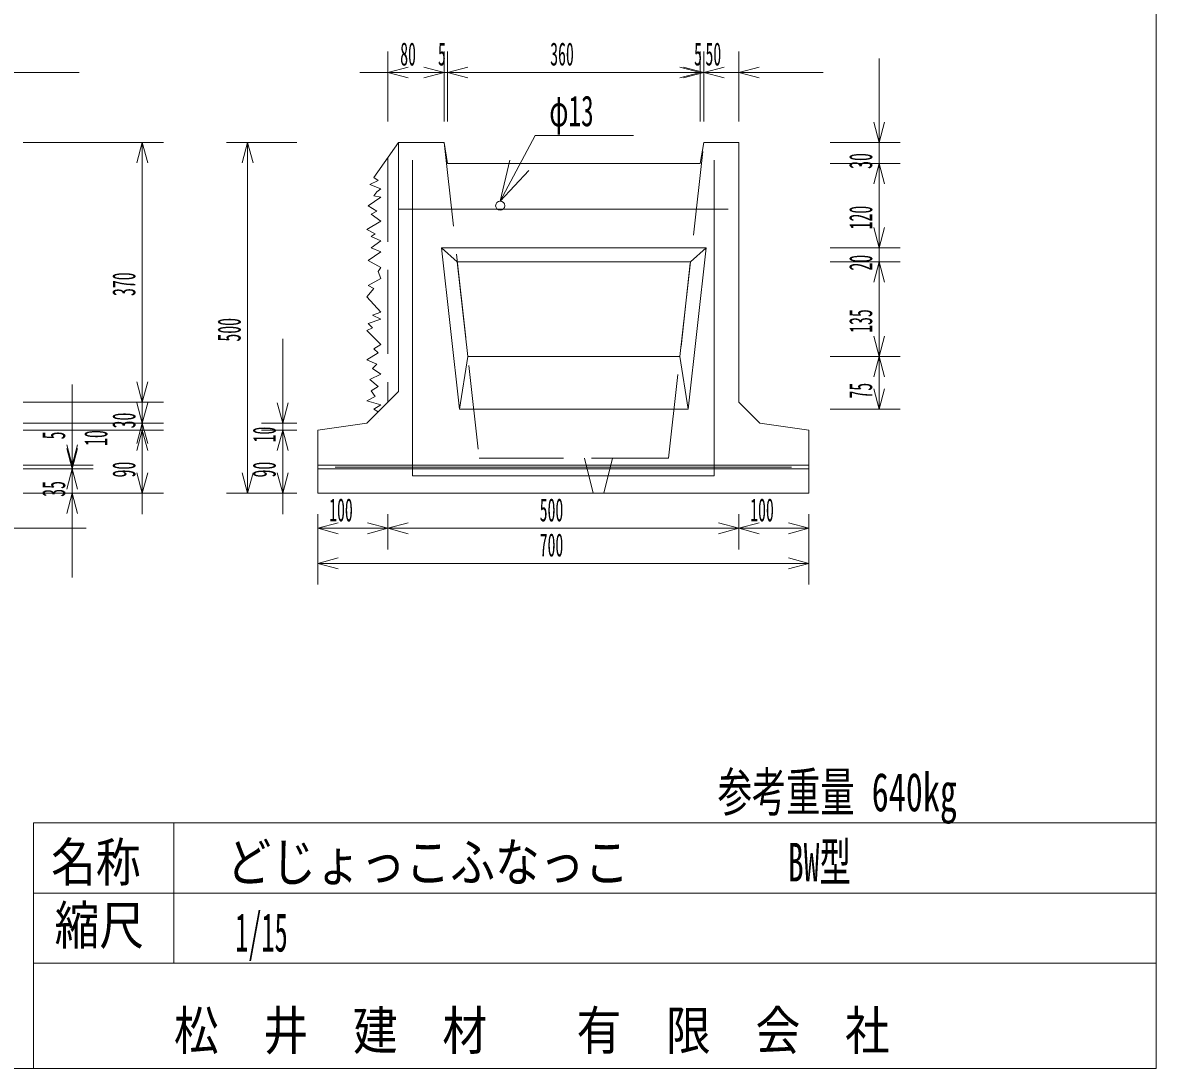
# Model space of a CAD drawing. Units: millimetres, scale not verified. Extents: x 842 to 4798, y 625 to 3475.
# Drawn here: x 3182 to 4798, y 625 to 2116 of the extents above; entities that cross this region are included whole.
import ezdxf
from ezdxf.enums import TextEntityAlignment as Align

# ---------------------------------------------------------------- set-up
doc = ezdxf.new("R2010")
doc.units = ezdxf.units.MM
doc.header["$LTSCALE"] = 20
doc.linetypes.add('USER1', pattern=[8, 6, -2])
for name, color, linetype, lineweight in [('1', 7, 'Continuous', 18), ('10', 3, 'Continuous', 18), ('17', 7, 'Continuous', 18), ('18', 7, 'Continuous', 18), ('2', 7, 'Continuous', 18)]:
    doc.layers.add(name, color=color, linetype=linetype, lineweight=lineweight)
doc.styles.add('ＭＳ ゴシック', font='')
doc.styles.get('ＭＳ ゴシック').set_extended_font_data('MS Gothic')

msp = doc.modelspace()

# ---------------------------------------------------------------- linework, layer by layer
at = {"layer": '1'}
for p, q in [((4797.5, 3475), (4797.5, 925)), ((3702.5, 2075), (3702.5, 1975)), ((3782.5, 2075), (3782.5, 1975)), ((3782.5, 2075), (3782.5, 1975)), ((3787.5, 2075), (3787.5, 1975)), ((3787.5, 2075), (3787.5, 1975)), ((4147.5, 2075), (4147.5, 1975)), ((4147.5, 2075), (4147.5, 1975)), ((4152.5, 2075), (4152.5, 1975)), ((4152.5, 2075), (4152.5, 1975)), ((4202.5, 2075), (4202.5, 1975)), ((3702.5, 2045), (3731.48, 2052.76)), ((3782.5, 2045), (3753.52, 2052.76)), ((3782.5, 2045), (3753.52, 2052.76)), ((3787.5, 2045), (3816.48, 2052.76)), ((3787.5, 2045), (3816.48, 2052.76)), ((4147.5, 2045), (4118.52, 2052.76)), ((4147.5, 2045), (4118.52, 2052.76)), ((4152.5, 2045), (4123.52, 2052.76)), ((4152.5, 2045), (4181.48, 2052.76)), ((4202.5, 2045), (4231.48, 2052.76)), ((4402.5, 2065), (4402.5, 1795)), ((3662.5, 2045), (3907.5, 2045)), ((3702.5, 2045), (3782.5, 2045)), ((3702.5, 2045), (3731.48, 2037.24)), ((3782.5, 2045), (3753.52, 2037.24)), ((3782.5, 2045), (3753.52, 2037.24)), ((3787.5, 2045), (3816.48, 2037.24)), ((3787.5, 2045), (4147.5, 2045)), ((3787.5, 2045), (3816.48, 2037.24)), ((4027.5, 2045), (4272.5, 2045)), ((4032.5, 2045), (4322.5, 2045)), ((4147.5, 2045), (4118.52, 2037.24)), ((4147.5, 2045), (4118.52, 2037.24)), ((4152.5, 2045), (4123.52, 2037.24)), ((4152.5, 2045), (4181.48, 2037.24)), ((4202.5, 2045), (4231.48, 2037.24)), ((4402.5, 1945), (4394.74, 1973.98)), ((4402.5, 1945), (4410.26, 1973.98)), ((3862.5, 1861.5), (3912.5, 1955)), ((3912.5, 1955), (4052.5, 1955)), ((3382.5, 1945), (3182.5, 1945)), ((3352.5, 1945), (3344.74, 1916.02)), ((3352.5, 1575), (3352.5, 1945)), ((3352.5, 1945), (3360.26, 1916.02)), ((3472.5, 1945), (3572.5, 1945)), ((3502.5, 1945), (3494.74, 1916.02)), ((3502.5, 1445), (3502.5, 1945)), ((3502.5, 1945), (3510.26, 1916.02)), ((3717.5, 1945), (3682.5, 1895)), ((3717.5, 1945), (3782.5, 1945)), ((3717.5, 1945), (3717.5, 1590)), ((3787.5, 1915), (3782.5, 1945)), ((4152.5, 1945), (4147.5, 1915)), ((4202.5, 1945), (4152.5, 1945)), ((4202.5, 1575), (4202.5, 1945)), ((4432.5, 1945), (4332.5, 1945)), ((4147.5, 1915), (3787.5, 1915)), ((3862.5, 1861.5), (3876.14, 1919.93)), ((4432.5, 1915), (4332.5, 1915)), ((4432.5, 1915), (4332.5, 1915)), ((4402.5, 1915), (4394.74, 1886.02)), ((4402.5, 1915), (4394.74, 1886.02)), ((4402.5, 1915), (4410.26, 1886.02)), ((4402.5, 1915), (4402.5, 1795)), ((4402.5, 1915), (4410.26, 1886.02)), ((4402.5, 1915), (4402.5, 1655)), ((3688.5, 1891), (3676.5, 1885)), ((3682.5, 1895), (3688.5, 1891)), ((3862.5, 1861.5), (3903.52, 1905.28)), ((3676.5, 1885), (3692.5, 1879)), ((3686.5, 1875), (3682.5, 1869)), ((3692.5, 1879), (3686.5, 1875)), ((3692.5, 1867), (3674.5, 1855)), ((3682.5, 1869), (3692.5, 1867)), ((3674.5, 1855), (3686.5, 1847)), ((3686.5, 1847), (3678.5, 1843)), ((3678.5, 1843), (3692.5, 1833)), ((3692.5, 1833), (3672.5, 1821)), ((3672.5, 1821), (3684.5, 1815)), ((3684.5, 1815), (3678.5, 1811)), ((3678.5, 1811), (3692.5, 1805)), ((4402.5, 1795), (4394.74, 1823.98)), ((4402.5, 1795), (4394.74, 1823.98)), ((4402.5, 1795), (4410.26, 1823.98)), ((4402.5, 1795), (4410.26, 1823.98)), ((3692.5, 1805), (3678.5, 1795)), ((3678.5, 1795), (3692.5, 1789)), ((3779.04, 1795), (4155.96, 1795)), ((3804.6, 1565), (3779.04, 1795)), ((3779.04, 1795), (3801.39, 1775)), ((4155.96, 1795), (4130.4, 1565)), ((4133.61, 1775), (4155.96, 1795)), ((4432.5, 1795), (4332.5, 1795)), ((4432.5, 1795), (4332.5, 1795)), ((3692.5, 1789), (3674.5, 1777)), ((3674.5, 1777), (3692.5, 1767)), ((3692.5, 1767), (3688.5, 1761)), ((3688.5, 1761), (3692.5, 1751)), ((3801.39, 1775), (4133.61, 1775)), ((3816.39, 1640), (3801.39, 1775)), ((4133.61, 1775), (4118.61, 1640)), ((4432.5, 1775), (4332.5, 1775)), ((4432.5, 1775), (4332.5, 1775)), ((4402.5, 1775), (4394.74, 1746.02)), ((4402.5, 1775), (4394.74, 1746.02)), ((4402.5, 1775), (4410.26, 1746.02)), ((4402.5, 1775), (4402.5, 1640)), ((4402.5, 1775), (4410.26, 1746.02)), ((3692.5, 1751), (3674.5, 1741)), ((3682.5, 1737), (3672.5, 1725)), ((3674.5, 1741), (3682.5, 1737)), ((3672.5, 1725), (3692.5, 1703)), ((3692.5, 1703), (3680.5, 1699)), ((3680.5, 1699), (3692.5, 1693)), ((3352.5, 1425), (3352.5, 1695)), ((3680.5, 1681), (3672.5, 1677)), ((3692.5, 1693), (3674.5, 1687)), ((3674.5, 1687), (3680.5, 1681)), ((3352.5, 1665), (3352.5, 1415)), ((3552.5, 1415), (3552.5, 1665)), ((3672.5, 1677), (3682.5, 1667)), ((3682.5, 1667), (3692.5, 1657)), ((4402.5, 1640), (4394.74, 1668.98)), ((4402.5, 1640), (4410.26, 1668.98)), ((3692.5, 1657), (3682.5, 1651)), ((3682.5, 1651), (3688.5, 1645)), ((3688.5, 1645), (3672.5, 1635)), ((3672.5, 1635), (3686.5, 1629)), ((3804.6, 1565), (3816.39, 1640)), ((4118.61, 1640), (3816.39, 1640)), ((4130.4, 1565), (4118.61, 1640)), ((4432.5, 1640), (4332.5, 1640)), ((4432.5, 1640), (4332.5, 1640)), ((4402.5, 1640), (4394.74, 1611.02)), ((4402.5, 1640), (4402.5, 1565)), ((4402.5, 1640), (4410.26, 1611.02)), ((3686.5, 1629), (3680.5, 1623)), ((3680.5, 1623), (3692.5, 1615)), ((3252.5, 1600), (3252.5, 1325)), ((3352.5, 1575), (3344.74, 1603.98)), ((3352.5, 1575), (3344.74, 1603.98)), ((3352.5, 1575), (3360.26, 1603.98)), ((3352.5, 1575), (3360.26, 1603.98)), ((3676.5, 1607), (3692.5, 1615)), ((3688.5, 1597), (3676.5, 1607)), ((3672.5, 1545), (3717.5, 1590)), ((3678.5, 1591), (3688.5, 1597)), ((3684.5, 1583), (3678.5, 1591)), ((4402.5, 1565), (4394.74, 1593.98)), ((4402.5, 1565), (4410.26, 1593.98)), ((3382.5, 1575), (3182.5, 1575)), ((3382.5, 1575), (3182.5, 1575)), ((3352.5, 1545), (3344.74, 1573.98)), ((3352.5, 1545), (3360.26, 1573.98)), ((3552.5, 1545), (3544.74, 1573.98)), ((3552.5, 1545), (3560.26, 1573.98)), ((3672.5, 1577), (3684.5, 1583)), ((3692.5, 1571), (3672.5, 1577)), ((3682.5, 1565), (3692.5, 1571)), ((4202.5, 1575), (4232.5, 1545)), ((3252.5, 1360), (3252.5, 1555.57)), ((3688.75, 1561.25), (3682.5, 1565)), ((3688.68, 1551.36), (3688.75, 1551.5)), ((4130.4, 1565), (3804.6, 1565)), ((4432.5, 1565), (4332.5, 1565)), ((3382.5, 1545), (3182.5, 1545)), ((3382.5, 1545), (3182.5, 1545)), ((3382.5, 1535), (3182.5, 1535)), ((3382.5, 1535), (3182.5, 1535)), ((3352.5, 1545), (3344.74, 1516.02)), ((3352.5, 1535), (3344.74, 1506.02)), ((3352.5, 1535), (3344.74, 1506.02)), ((3352.5, 1545), (3360.26, 1516.02)), ((3352.5, 1535), (3360.26, 1506.02)), ((3352.5, 1445), (3352.5, 1535)), ((3352.5, 1535), (3360.26, 1506.02)), ((3522.5, 1545), (3572.5, 1545)), ((3522.5, 1535), (3572.5, 1535)), ((3522.5, 1535), (3572.5, 1535)), ((3552.5, 1535), (3544.74, 1506.02)), ((3552.5, 1535), (3544.74, 1506.02)), ((3552.5, 1445), (3552.5, 1535)), ((3552.5, 1535), (3560.26, 1506.02)), ((3552.5, 1535), (3560.26, 1506.02)), ((3602.5, 1535), (3672.5, 1545)), ((3602.5, 1535), (3602.5, 1445)), ((4232.5, 1545), (4302.5, 1535)), ((4302.5, 1445), (4302.5, 1535)), ((3252.5, 1485), (3244.74, 1513.98)), ((3252.5, 1480), (3244.74, 1508.98)), ((3252.5, 1485), (3260.26, 1513.98)), ((3252.5, 1480), (3260.26, 1508.98)), ((3282.5, 1485), (3182.5, 1485)), ((3282.5, 1480), (3182.5, 1480)), ((3282.5, 1480), (3182.5, 1480)), ((3252.5, 1480), (3244.74, 1451.02)), ((3252.5, 1480), (3260.26, 1451.02)), ((3352.5, 1445), (3344.74, 1473.98)), ((3352.5, 1445), (3360.26, 1473.98)), ((3502.5, 1445), (3494.74, 1473.98)), ((3502.5, 1445), (3510.26, 1473.98)), ((3552.5, 1445), (3544.74, 1473.98)), ((3552.5, 1445), (3560.26, 1473.98)), ((4302.5, 1485), (3602.5, 1485)), ((3602.5, 1480), (4302.5, 1480)), ((3282.5, 1445), (3182.5, 1445)), ((3382.5, 1445), (3182.5, 1445)), ((3252.5, 1445), (3244.74, 1416.02)), ((3252.5, 1445), (3260.26, 1416.02)), ((3472.5, 1445), (3572.5, 1445)), ((3522.5, 1445), (3572.5, 1445)), ((3602.5, 1445), (4302.5, 1445)), ((3602.5, 1365), (3602.5, 1415)), ((3602.5, 1315), (3602.5, 1415)), ((3702.5, 1365), (3702.5, 1415)), ((3702.5, 1365), (3702.5, 1415)), ((4202.5, 1365), (4202.5, 1415)), ((4202.5, 1365), (4202.5, 1415)), ((4302.5, 1365), (4302.5, 1415)), ((4302.5, 1315), (4302.5, 1415)), ((3272.5, 1395), (3017.5, 1395)), ((3602.5, 1395), (3631.48, 1402.76)), ((3602.5, 1395), (3702.5, 1395)), ((3602.5, 1395), (3631.48, 1387.24)), ((3702.5, 1395), (3673.52, 1402.76)), ((3702.5, 1395), (3673.52, 1387.24)), ((3702.5, 1395), (3731.48, 1402.76)), ((3702.5, 1395), (4202.5, 1395)), ((3702.5, 1395), (3731.48, 1387.24)), ((4202.5, 1395), (4173.52, 1402.76)), ((4202.5, 1395), (4173.52, 1387.24)), ((4202.5, 1395), (4231.48, 1402.76)), ((4202.5, 1395), (4302.5, 1395)), ((4202.5, 1395), (4231.48, 1387.24)), ((4302.5, 1395), (4273.52, 1402.76)), ((4302.5, 1395), (4273.52, 1387.24)), ((3602.5, 1345), (3631.48, 1352.76)), ((4302.5, 1345), (3602.5, 1345)), ((3602.5, 1345), (3631.48, 1337.24)), ((4302.5, 1345), (4273.52, 1352.76)), ((4302.5, 1345), (4273.52, 1337.24)), ((3197.5, 975), (4797.5, 975)), ((3197.5, 975), (3197.5, 775)), ((3397.5, 975), (3397.5, 775)), ((4797.5, 775), (4797.5, 925)), ((3597.5, 875), (3197.5, 875)), ((3597.5, 875), (4797.5, 875)), ((3197.5, 775), (3197.5, 625)), ((3197.5, 775), (4797.5, 775)), ((4797.5, 775), (4797.5, 625)), ((4797.5, 625), (842.5, 625))]:
    msp.add_line(p, q, dxfattribs=at)
at = {"layer": '1', "linetype": 'USER1'}
for p, q in [((3782.5, 1945), (3832.5, 1495)), ((4102.5, 1495), (4152.5, 1945)), ((3702.5, 1923.57), (3702.5, 1575)), ((3832.5, 1495), (4102.5, 1495)), ((3995, 1445), (3982.5, 1495)), ((4010, 1445), (4022.5, 1495))]:
    msp.add_line(p, q, dxfattribs=at)
at = {"layer": '1'}
msp.add_circle((3862.5, 1855), 6.5, dxfattribs=at)
at = {"layer": '10'}
msp.add_line((4187.5, 1850), (3717.5, 1850), dxfattribs=at)
at = {"layer": '17'}
msp.add_line((2902.5, 2045), (3262.5, 2045), dxfattribs=at)
at = {"layer": '18'}
for p, q in [((3737.5, 1920), (3737.5, 1470)), ((4167.5, 1470), (4167.5, 1920)), ((4167.5, 1470), (3737.5, 1470))]:
    msp.add_line(p, q, dxfattribs=at)
at = {"layer": '2'}
msp.add_line((3627.5, 1482), (4277.5, 1482), dxfattribs=at)

# ---------------------------------------------------------------- texts
at = {"layer": '1', "style": 'ＭＳ ゴシック'}
for s, height, width, p in [('80', 32.99, 0.5, (3720, 2045)), ('5', 32.99, 0.5, (3773.75, 2045)), ('360', 32.99, 0.5, (3933.75, 2045)), ('5', 32.99, 0.5, (4138.75, 2045)), ('50', 32.99, 0.5, (4155, 2045)), ('φ13', 43.99, 0.6, (3932.5, 1955)), ('100', 32.99, 0.5, (3618.75, 1395)), ('500', 32.99, 0.5, (3918.75, 1395)), ('100', 32.99, 0.5, (4218.75, 1395)), ('700', 32.99, 0.5, (3918.75, 1345)), ('参考重量 640kg', 54.99, 0.65, (4172.5, 975)), ('名称', 54.99, 0.85, (3222.5, 875)), ('BW型', 54.99, 0.6, (4272.5, 875)), ('どじょっこふなっこ', 54.99, 0.85, (3472.5, 875)), ('縮尺', 54.99, 0.85, (3227.5, 785)), ('1/15', 54.99, 0.5, (3484.82, 775)), ('松\u3000井\u3000建\u3000材\u3000\u3000有\u3000限\u3000会\u3000社', 54.99, 0.85, (3397.5, 635))]:
    msp.add_text(s, height=height, dxfattribs=dict(at, width=width)).set_placement(p, align=Align.BOTTOM_LEFT)
at = {"layer": '1', "style": 'ＭＳ ゴシック', "width": 0.5}
for s, p in [('30', (4402.5, 1907.5)), ('120', (4402.5, 1821.25)), ('20', (4402.5, 1762.5)), ('370', (3352.5, 1726.25)), ('135', (4402.5, 1673.75)), ('500', (3502.5, 1661.25)), ('75', (4402.5, 1580)), ('30', (3352.5, 1537.5)), ('10', (3552.5, 1517.5)), ('5', (3252.5, 1521.82)), ('10', (3312.5, 1512.5)), ('90', (3352.5, 1467.5)), ('90', (3552.5, 1467.5)), ('35', (3252.5, 1440))]:
    msp.add_text(s, height=32.99, rotation=90, dxfattribs=at).set_placement(p, align=Align.BOTTOM_LEFT)

doc.saveas('drawing.dxf')
